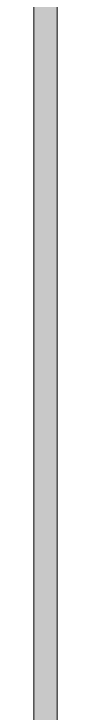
# Model space of a CAD drawing. Header units: metres. Extents: x 42.1 to 94.3, y -3.4 to 61.2.
# Drawn here: x 88.554 to 88.604, y 42.814 to 44.333 of the extents above; entities that cross this region are included whole.
import ezdxf

# ---------------------------------------------------------------- set-up
doc = ezdxf.new("R2010")
doc.units = ezdxf.units.M
doc.layers.add('P-PIPE', color=7, linetype='Continuous', lineweight=5)

msp = doc.modelspace()

# ---------------------------------------------------------------- hatches: boundary and pattern name
at = {"layer": 'P-PIPE', "true_color": 0x400080}
for points in [[(88.5582, 41.3915), (88.5582, 45.26), (88.5565, 45.2611), (88.5543, 45.2637), (88.5544, 41.3983), (88.5558, 41.3944), (88.5582, 41.3915)], [(88.5804, 41.385), (88.588, 41.3859), (88.5927, 41.3872), (88.5927, 45.2562), (88.5868, 45.2547), (88.5803, 45.2541), (88.5734, 45.2545), (88.5668, 45.2558), (88.5611, 45.2581), (88.5582, 45.26), (88.5583, 41.3914), (88.5625, 41.3887), (88.5691, 41.3863), (88.574, 41.3853)], [(88.5927, 41.3872), (88.5978, 41.3896), (88.6015, 41.3925), (88.6038, 41.3964), (88.6043, 41.3996), (88.6043, 45.2638), (88.6033, 45.2622), (88.5992, 45.259), (88.5927, 45.2562), (88.5927, 41.3895)]]:
    msp.add_hatch(color=196, dxfattribs=at).paths.add_polyline_path(points)

# ---------------------------------------------------------------- linework, layer by layer
at = {"layer": 'P-PIPE'}
for p, q in [((88.5543, 45.2903), (88.5543, 41.3475)), ((88.6043, 41.3475), (88.6043, 45.2903))]:
    msp.add_line(p, q, dxfattribs=at)

doc.saveas('drawing.dxf')
